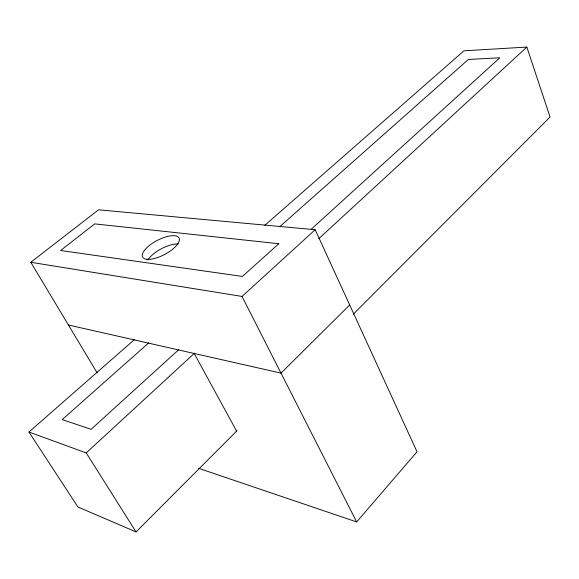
<?xml version="1.0" encoding="UTF-8"?>
<svg xmlns="http://www.w3.org/2000/svg" width="579" height="579" viewBox="0 0 579 579"><rect width="100%" height="100%" fill="white"/><g stroke="black" fill="none" stroke-linecap="round" stroke-linejoin="round"><path stroke-width="0.87" d="M198.626 468.302L356.664 521.94L417.018 451.786L315.186 229.718L98.546 209.822L30.788 262.273L97.178 372.927M134.299 339.699L28.95 432.028L77.904 506.972L136.043 531.927L236.992 430.754M353.27 314.216L550.05 116.994L526.847 47.073L463.953 50.814L264.806 225.34M349.687 304.959L281.01 373.122L68.423 325M28.95 432.028L86.228 452.923L194.551 353.147M318.834 238.671L526.847 47.073M30.788 262.273L242.029 296.441L315.186 229.718M178.73 349.673L91.106 429.329L62.192 419.594L148.702 342.891M311.176 229.277L499.815 57.799L468.36 59.449L279.809 226.642M86.228 452.923L136.043 531.927M194.197 353.472L236.623 431.123M242.029 296.441L356.664 521.94M147.956 259.92A20.489 8.055 -27.6 0 1 178.339 243.947M278.817 243.73L242.406 276.436L60.621 250.504L94.703 223.878L278.817 243.73M146.842 259.283A20.576 7.94 -27.6 0 0 178.433 242.804A20.576 7.94 -27.6 0 0 157.133 240.48A20.576 7.94 -27.6 0 0 146.842 259.283"/></g></svg>
